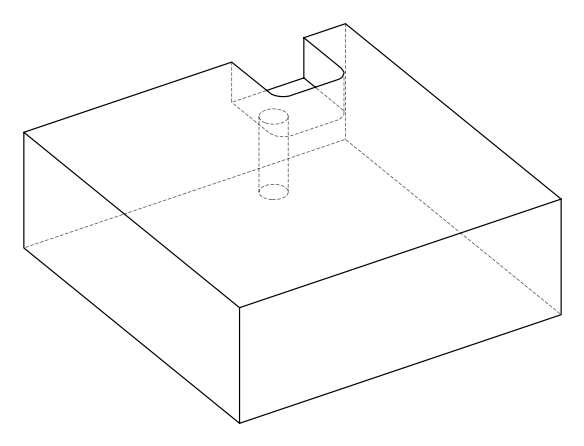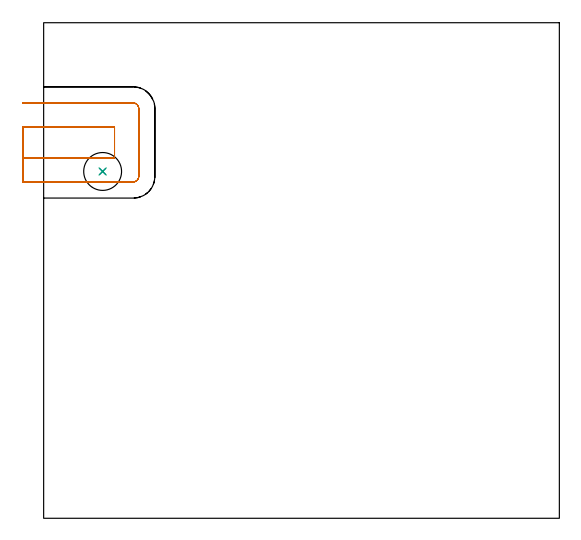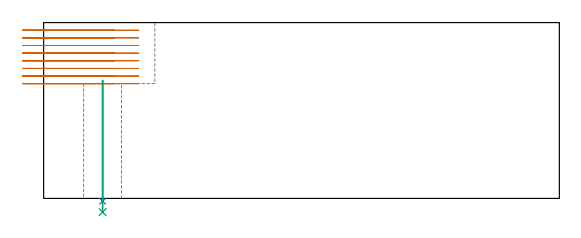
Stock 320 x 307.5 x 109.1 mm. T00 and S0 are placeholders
(PLAN: 3 operations, 2 tool changes, 7.1 min)
(1 MILL_SLOT | SLOT_PARTIAL_RECTANGULAR | UGT0201_094 | Follow Part, ap 5, ae 75% | 6.48 min | 177544 mm3)
(2 INDEXABLE_INSERT_DRILL_THROUGH_HOLE_FROM_SOLID | STEP1HOLE | NXT0302_001 | 0.31 min | 12564 mm3)
(3 DRILL_TO_ENLARGE_THROUGH_HOLE | STEP1HOLE | UGT0301_056 | 0.34 min | 18291 mm3)
(TOOL UGT0201_094 | End mill 20 mm | D20 FL38 Z4)
(TOOL NXT0302_001 | Index. Insert Drill 15mm [880-D1500L20-05] | D15 PA176 FL75 Z2)
(TOOL UGT0301_056 | Twist Drill 23.5 mm | D23.5 PA118 FL155 Z2)
(OP 1 MILL_SLOT)
G17 G21 G94 G90
T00 M6
G54
G17 G0 G90 X-13. Y223.7 S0 M3
G43 Z119.1 H0
Z104.362
G94 G1 X-10. F250.
X44. F500.
Y242.7
X-10.
X-13. F250.
Y208.7
X-10.
X55.6 F500.
G3 X59. Y212.1 R3.4
G1 Y254.3
G3 X55.6 Y257.7 R3.4
G1 X-10.
X-13. F250.
G0 Y223.7 Z99.625
G1 X-10.
X44. F500.
Y242.7
X-10.
X-13. F250.
Y208.7
X-10.
X55.6 F500.
G3 X59. Y212.1 R3.4
G1 Y254.3
G3 X55.6 Y257.7 R3.4
G1 X-10.
X-13. F250.
G0 Y223.7 Z94.887
G1 X-10.
X44. F500.
Y242.7
X-10.
X-13. F250.
Y208.7
X-10.
X55.6 F500.
G3 X59. Y212.1 R3.4
G1 Y254.3
G3 X55.6 Y257.7 R3.4
G1 X-10.
X-13. F250.
G0 Y223.7 Z90.15
G1 X-10.
X44. F500.
Y242.7
X-10.
X-13. F250.
Y208.7
X-10.
X55.6 F500.
G3 X59. Y212.1 R3.4
G1 Y254.3
G3 X55.6 Y257.7 R3.4
G1 X-10.
X-13. F250.
G0 Y223.7 Z85.412
G1 X-10.
X44. F500.
Y242.7
X-10.
X-13. F250.
Y208.7
X-10.
X55.6 F500.
G3 X59. Y212.1 R3.4
G1 Y254.3
G3 X55.6 Y257.7 R3.4
G1 X-10.
X-13. F250.
G0 Y223.7 Z80.675
G1 X-10.
X44. F500.
Y242.7
X-10.
X-13. F250.
Y208.7
X-10.
X55.6 F500.
G3 X59. Y212.1 R3.4
G1 Y254.3
G3 X55.6 Y257.7 R3.4
G1 X-10.
X-13. F250.
G0 Y223.7 Z75.937
G1 X-10.
X44. F500.
Y242.7
X-10.
X-13. F250.
Y208.7
X-10.
X55.6 F500.
G3 X59. Y212.1 R3.4
G1 Y254.3
G3 X55.6 Y257.7 R3.4
G1 X-10.
X-13. F250.
G0 Y223.7 Z71.2
G1 X-10.
X44. F500.
Y242.7
X-10.
X-13. F250.
Y208.7
X-10.
X55.6 F500.
G3 X59. Y212.1 R3.4
G1 Y254.3
G3 X55.6 Y257.7 R3.4
G1 X-10.
X-13. F250.
G0 Z119.1
M5
M2
(OP 2 INDEXABLE_INSERT_DRILL_THROUGH_HOLE_FROM_SOLID)
G17 G21 G94 G90
T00 M6
G54
G17 G0 G90 X36.6 Y215.2 S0 M3
G43 Z119.1 H1
G94 G81 G98 Z-1.762 F250. R73.2
G80
M5
M2
(OP 3 DRILL_TO_ENLARGE_THROUGH_HOLE)
G17 G21 G94 G90
T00 M6
G54
G17 G0 G90 X36.6 Y215.2 S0 M3
G43 Z119.1 H0
G94 G73 G98 Z-8.56 F250. Q19.94 R73.2
G80
M5
M2
